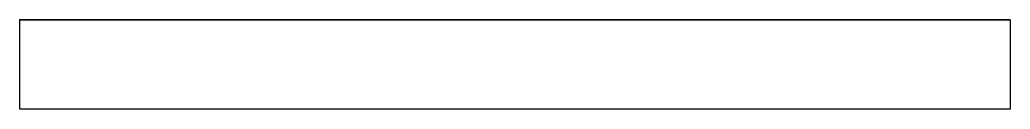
# Model space of a CAD drawing. Header units: centimetres. Extents: x -1.8 to 23.8, y 0 to 30.
# Drawn here: x 0 to 20, y 28.2 to 30 of the extents above.
import ezdxf

# ---------------------------------------------------------------- set-up
doc = ezdxf.new("R2010")
doc.units = ezdxf.units.CM
doc.header["$MEASUREMENT"] = 0
doc.layers.add('picnic_box_table v2_Sketch4', color=7, linetype='Continuous')
doc.layers.add('picnic_box_table v2_Sketch7', color=7, linetype='Continuous')

msp = doc.modelspace()

# ---------------------------------------------------------------- linework, layer by layer
at = {"layer": 'picnic_box_table v2_Sketch4'}
for p, q in [((0, 30), (7.5, 30, 10)), ((20, 30), (0, 30)), ((7.5, 30, 10), (12.5, 30, 10)), ((9.1, 30), (9.1, 30, 10)), ((10.9, 30), (9.1, 30)), ((10, 30, 10), (10.9, 30, 10)), ((10.9, 30, 10), (10.9, 30)), ((12.5, 30, 10), (20, 30))]:
    msp.add_line(p, q, dxfattribs=at)
msp.add_point((0, 30), dxfattribs=at)
at = {"layer": 'picnic_box_table v2_Sketch7'}
for p, q in [((0, 30), (20, 30)), ((0, 28.2), (0, 30)), ((20, 30), (20, 28.2)), ((20, 28.2), (0, 28.2))]:
    msp.add_line(p, q, dxfattribs=at)

doc.saveas('drawing.dxf')
